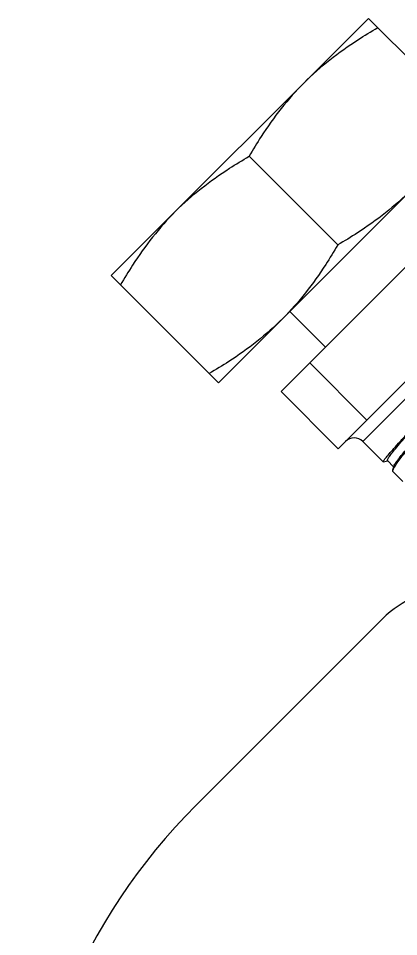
# Model space of a CAD drawing. Extents: x -1396510 to 1250330, y -1892470 to 1623980.
# Drawn here: x -1167073.1 to -1166983.6, y -50402.9 to -50186.6 of the extents above; entities that cross this region are included whole.
import ezdxf

# ---------------------------------------------------------------- set-up
doc = ezdxf.new("R2010")
doc.units = 0
doc.header["$LTSCALE"] = 1000
doc.header["$MEASUREMENT"] = 0

msp = doc.modelspace()

# ---------------------------------------------------------------- linework, layer by layer
at = {"linetype": 'Continuous'}
for p, q in [((-1166990.67, -50186.62), (-1167051.25, -50247.2)), ((-1166990.67, -50186.62), (-1166965.42, -50211.86)), ((-1166965.42, -50211.86), (-1167026.01, -50272.44)), ((-1167018.77, -50219.09), (-1166997.9, -50239.96)), ((-1167011.24, -50274.5), (-1166963.36, -50226.63)), ((-1166997.78, -50287.96), (-1166949.9, -50240.09)), ((-1167051.25, -50247.2), (-1167026.01, -50272.44)), ((-1166992.01, -50286.24), (-1166951.62, -50245.85)), ((-1167009.18, -50255.61), (-1167000.76, -50264.03)), ((-1167004.51, -50267.77), (-1166991.04, -50281.23)), ((-1167011.24, -50274.5), (-1166997.78, -50287.96)), ((-1166987.19, -50291.06), (-1166992.01, -50286.24)), ((-1166987.13, -50291.06), (-1166987.19, -50291.06)), ((-1166987.13, -50291.06), (-1166986.15, -50290.8)), ((-1166986.16, -50290.75), (-1166984.73, -50292.19)), ((-1166984.7, -50292.08), (-1166984.96, -50293.05)), ((-1166982.6, -50295.65), (-1166984.94, -50293.31)), ((-1167031.31, -50371.98), (-1166987.31, -50327.98))]:
    msp.add_line(p, q, dxfattribs=at)
for centre, radius, start, end in [((-1166994.03, -50288.26), 2.86, 44.9999, 135.0001), ((-1166970.48, -50344.81), 23.8, 44.9999, 135.0001), ((-1166930.34, -50472.95), 142.79, 135.0001, 179.9914)]:
    msp.add_arc(centre, radius, start, end, dxfattribs=at)
for points, knots in [([(-1167005.81, -50201.76), (-1167001.99, -50197.94), (-1166996.23, -50193.45), (-1166990.05, -50189.71), (-1166988.48, -50188.8)], [0, 0, 0, 0, 0.748734, 1, 1, 1, 1]), ([(-1167005.81, -50201.76), (-1167009.64, -50205.59), (-1167014.12, -50211.34), (-1167017.87, -50217.52), (-1167018.77, -50219.09)], [0, 0, 0, 0, 0.748734, 1, 1, 1, 1]), ([(-1167036.1, -50232.05), (-1167032.28, -50228.23), (-1167026.52, -50223.74), (-1167020.34, -50220), (-1167018.77, -50219.09)], [0, 0, 0, 0, 0.748734, 1, 1, 1, 1]), ([(-1166980.57, -50227), (-1166984.39, -50230.83), (-1166990.15, -50235.31), (-1166996.33, -50239.06), (-1166997.9, -50239.96)], [0, 0, 0, 0, 0.748734, 1, 1, 1, 1]), ([(-1167036.1, -50232.05), (-1167039.93, -50235.88), (-1167044.41, -50241.63), (-1167048.16, -50247.81), (-1167049.06, -50249.38)], [0, 0, 0, 0, 0.748734, 1, 1, 1, 1]), ([(-1166997.9, -50239.96), (-1166998.81, -50241.54), (-1167002.55, -50247.71), (-1167007.03, -50253.47), (-1167010.86, -50257.29)], [0, 0, 0, 0, 0.251266, 1, 1, 1, 1]), ([(-1167010.86, -50257.29), (-1167014.68, -50261.12), (-1167020.44, -50265.61), (-1167026.62, -50269.35), (-1167028.19, -50270.25)], [0, 0, 0, 0, 0.748734, 1, 1, 1, 1]), ([(-1166987.19, -50291.06), (-1166987.21, -50291.04), (-1166987.17, -50290.92), (-1166987.07, -50290.77), (-1166986.88, -50290.49), (-1166986.46, -50289.96), (-1166985.71, -50289.08), (-1166984.57, -50287.79), (-1166983.12, -50286.19), (-1166981.38, -50284.3), (-1166979.39, -50282.17), (-1166977.98, -50280.67), (-1166977.25, -50279.88)], [0, 0, 0, 0, 0.005738, 0.019134, 0.040805, 0.070779, 0.155209, 0.27106, 0.416301, 0.588313, 0.78408, 1, 1, 1, 1]), ([(-1166986.16, -50290.75), (-1166986.23, -50290.68), (-1166986.02, -50290.27), (-1166985.68, -50289.72), (-1166984.92, -50288.73), (-1166983.91, -50287.49), (-1166982.6, -50285.94), (-1166980.36, -50283.36), (-1166978.54, -50281.32), (-1166977.25, -50279.88)], [0, 0, 0, 0, 0.021147, 0.073565, 0.158215, 0.273875, 0.418588, 0.589838, 1, 1, 1, 1]), ([(-1166975.77, -50281.35), (-1166976.99, -50282.77), (-1166979.19, -50285.34), (-1166982, -50288.75), (-1166983.78, -50291.04), (-1166984.65, -50292.37), (-1166984.91, -50292.85), (-1166984.96, -50293.05)], [0, 0, 0, 0, 0.376924, 0.679521, 0.890722, 0.958383, 1, 1, 1, 1]), ([(-1166984.7, -50292.08), (-1166984.66, -50291.92), (-1166984.41, -50291.51), (-1166983.9, -50290.78), (-1166983.11, -50289.78), (-1166981.58, -50287.93), (-1166979.11, -50285.09), (-1166976.97, -50282.69), (-1166975.77, -50281.35)], [0, 0, 0, 0, 0.036338, 0.100465, 0.191874, 0.309308, 0.615028, 1, 1, 1, 1]), ([(-1166984.96, -50293.05), (-1166984.97, -50293.08), (-1166984.98, -50293.16), (-1166984.98, -50293.27), (-1166984.94, -50293.31)], [0, 0, 0, 0, 0.336514, 1, 1, 1, 1])]:
    msp.add_open_spline(points, degree=3, knots=knots, dxfattribs=at)

doc.saveas('drawing.dxf')
